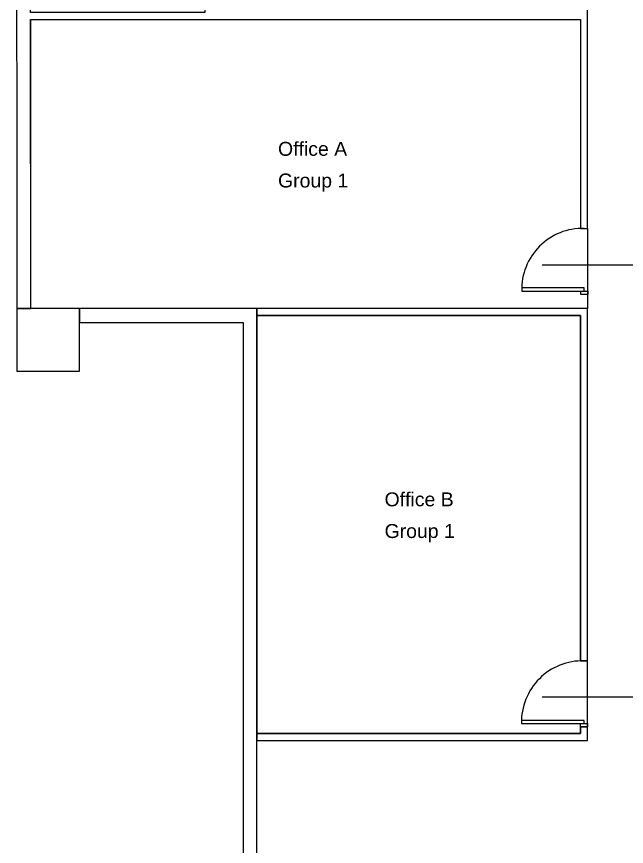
# Model space of a CAD drawing. Header units: centimetres. Extents: x -2363 to 10982, y -15317 to 6533.
# Drawn here: x -586 to 290, y 2275 to 3466 of the extents above; entities that cross this region are included whole.
import ezdxf

# ---------------------------------------------------------------- set-up
doc = ezdxf.new("R2010")
doc.units = ezdxf.units.CM
doc.header["$MEASUREMENT"] = 0
for name, color, linetype in [('00_Offices', 50, 'Continuous'), ('00_Walls', 6, 'Continuous'), ('01_Doors', 4, 'Continuous'), ('01_Legends', 1, 'Continuous'), ('02_Path', 3, 'Continuous')]:
    doc.layers.add(name, color=color, linetype=linetype)
doc.styles.add('CHINA', font='QTXT', dxfattribs={"bigfont": 'AE.SHX'})

msp = doc.modelspace()

# ---------------------------------------------------------------- linework, layer by layer
at = {"layer": '00_Offices'}
msp.add_lwpolyline([(-565.5, 3047.1), (-565.5, 3462.2), (224.5, 3462.2), (224.5, 3162.2), (234.5, 3162.2), (234.5, 3047.1), (-565.5, 3046.7)], dxfattribs=at)
msp.add_lwpolyline([(224.3, 3037.1), (-240.5, 3037.1), (-240.5, 2436.8), (224.5, 2436.8), (224.5, 2446.1), (234.5, 2446.1), (234.5, 2541.1), (224.3, 2541.1)], close=True, dxfattribs=at)
at = {"layer": '00_Walls'}
for p, q in [((-495.5, 3047.1), (-585.5, 3047.1)), ((-585.5, 3047.1), (-585.5, 2957.2)), ((-495.5, 2957.2), (-495.5, 3047.1)), ((-585.5, 2957.2), (-495.5, 2957.2))]:
    msp.add_line(p, q, dxfattribs=at)
for points in [[(-405.5, 3692.1), (-565.9, 3692.1), (-565.9, 3757.2), (-585.9, 3757.2), (-585.5, 3047.1), (-565.5, 3047.1), (-565.7, 3462.2), (224.5, 3462.2), (224.5, 3162.2), (234.5, 3162.2), (234.5, 3472.2), (232.4, 3870.3), (222.4, 3870.3), (223.3, 3692.2), (-305.5, 3692.2), (-315.5, 3692.2), (-315.5, 3472.2), (-565.7, 3472.2), (-565.9, 3682.2), (-405.5, 3682.2)], [(-240.5, 3047.1), (-260.5, 3047.1), (-495.5, 3047.1), (-495.5, 3027.1), (-260.5, 3027.1), (-260.5, 2157.1), (374.5, 2157.1), (374.5, 2177.1), (-240.5, 2177.1), (-240.5, 2426.8), (-240.5, 2426.8), (-240.5, 2436.8)], [(234.5, 3047.1), (224.3, 3047.1), (-240.5, 3047.1), (-240.5, 3037.1), (224.3, 3037.1), (224.3, 2541.1), (234.5, 2541.1)], [(234.5, 2436.8), (234.5, 2446.1), (224.5, 2446.1), (224.5, 2436.8), (-240.5, 2436.8), (-240.5, 2426.8), (234.5, 2426.8)]]:
    msp.add_lwpolyline(points, close=True, dxfattribs=at)
at = {"layer": '01_Doors'}
for points in [[(229.8, 3076.6), (139.8, 3076.6), (139.8, 3072.2), (229.8, 3072.2)], [(224.8, 3072.2), (234.8, 3072.2), (234.8, 3067.2), (224.8, 3067.2)], [(229.5, 2455.5), (139.5, 2455.5), (139.5, 2451.1), (229.5, 2451.1)], [(224.5, 2451.1), (234.5, 2451.1), (234.5, 2446.1), (224.5, 2446.1)]]:
    msp.add_lwpolyline(points, close=True, dxfattribs=at)
for centre in [(227.6, 3074.4), (227.3, 2453.3)]:
    msp.add_arc(centre, 87.8, 88.5646, 181.4354, dxfattribs=at)
at = {"layer": '02_Path'}
for p, q in [((304.5, 3109.5), (169.2, 3109.5)), ((304.5, 2488.9), (169.2, 2488.9))]:
    msp.add_line(p, q, dxfattribs=at)

# ---------------------------------------------------------------- texts
at = {"layer": '01_Legends', "char_height": 20, "attachment_point": 1, "style": 'CHINA'}
for s, insert in [('{\\fSansSerif|b0|i0|c2|p2;Office A}', (-210.3, 3286.4)), ('{\\fSansSerif|b0|i0|c2|p2;Office B}', (-57.2, 2783))]:
    msp.add_mtext_dynamic_manual_height_columns(s, width=260.494, gutter_width=1, heights=[51.8], dxfattribs=dict(at, insert=insert))
at = {"layer": '01_Legends', "color": 51, "true_color": 0xf8f6b0, "char_height": 20, "attachment_point": 1, "style": 'CHINA'}
for insert in [(-210.3, 3240.9), (-57.2, 2737.5)]:
    msp.add_mtext_dynamic_manual_height_columns('{\\fSansSerif|b0|i0|c2|p2;Group 1}', width=260.494, gutter_width=1, heights=[51.8], dxfattribs=dict(at, insert=insert))

doc.saveas('drawing.dxf')
